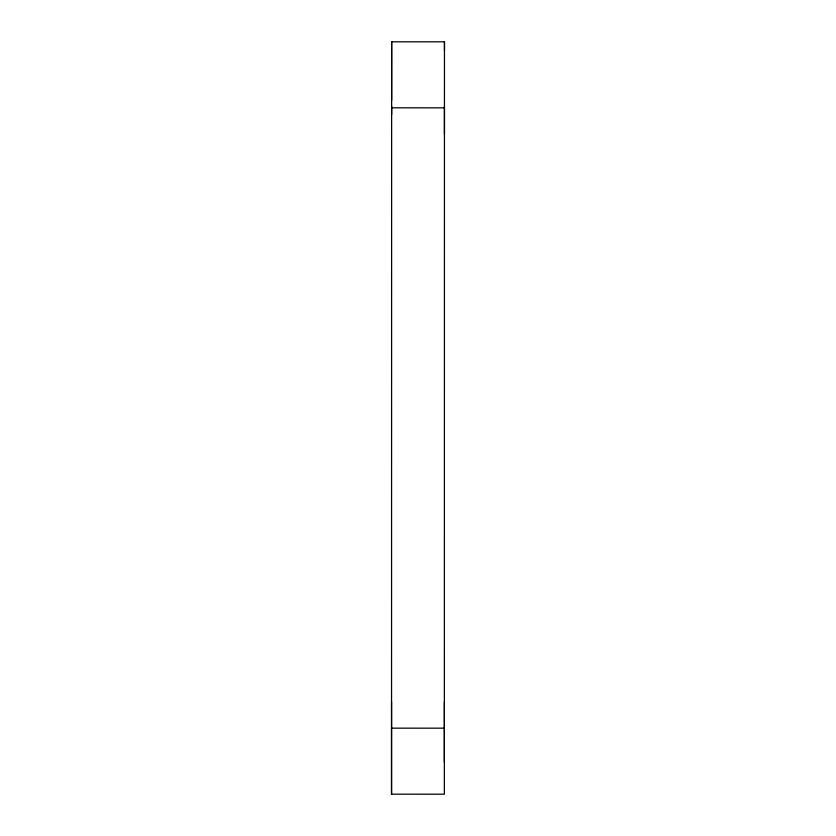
<?xml version="1.0" encoding="UTF-8"?>
<svg xmlns="http://www.w3.org/2000/svg" width="836" height="836" viewBox="0 0 836 836"><rect width="100%" height="100%" fill="white"/><g stroke="black" fill="none" stroke-linecap="round" stroke-linejoin="round"><path stroke-width="1.25" d="M444.449 106.078L444.355 794.2L391.541 794.19L391.53 728.166L444.344 728.177L444.355 762.202M391.635 106.067L391.541 794.19M391.645 100.341L391.656 41.8L444.47 41.81L444.438 134.241M391.635 114.553L391.656 41.8M444.459 50.348L444.47 41.81M391.551 728.125L391.551 701.759M444.365 728.135L444.365 701.77M391.635 107.823L444.449 107.834"/></g></svg>
